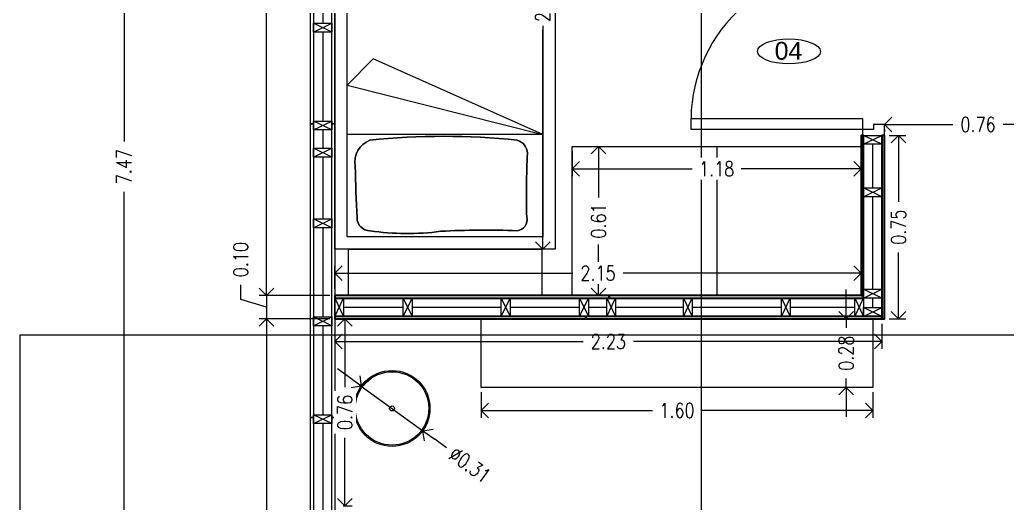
# Model space of a CAD drawing. Header units: inches. Extents: x -102.5 to -49.9, y 36.2 to 69.9.
# Drawn here: x -83.76 to -79.726, y 63.393 to 65.368 of the extents above; entities that cross this region are included whole.
import ezdxf

# ---------------------------------------------------------------- set-up
doc = ezdxf.new("R2010")
doc.units = ezdxf.units.IN
doc.header["$MEASUREMENT"] = 0
doc.linetypes.add('CENTER', pattern=[2, 1.25, -0.25, 0.25, -0.25])
doc.layers.get('DEFPOINTS').update_dxf_attribs({"color": 210})
for name, color, linetype, lineweight in [('A-ANNO-DIMS', 3, 'Continuous', 18), ('A-DETL-MCUT', 4, 'Continuous', 25), ('A-DOOR-FULL', 4, 'Continuous', 25), ('A-ELEV-MBE1', 7, 'Continuous', 35), ('A-FURN', 8, 'Continuous', 18), ('A-SECT-MCUT', 7, 'Continuous', 35), ('A-WALL-PATT', 8, 'Continuous', 18), ('A-WALL-STUD', 3, 'Continuous', 18), ('arredi', 7, 'Continuous', 20)]:
    doc.layers.add(name, color=color, linetype=linetype, lineweight=lineweight)
doc.styles.add('ARIAL', font='Arial.ttf')
doc.styles.add('E-ROMANS', font='romans.shx', dxfattribs={"width": 0.8})
doc.dimstyles.new('Fabio1', dxfattribs={"dimscale": 0.001, "dimtxt": 60, "dimasz": 60, "dimexe": 30, "dimexo": 20, "dimgap": 30, "dimtad": 0, "dimzin": 0, "dimdsep": 46, "dimtxsty": 'E-ROMANS', "dimblk": 'OPEN90', "dimcen": 90, "dimclrd": 3, "dimclre": 3, "dimclrt": 3, "dimadec": 0, "dimazin": 0, "dimtfac": 1, "dimtmove": 1, "dimatfit": 3, "dimldrblk": 'OPEN90', "dimfxl": 1, "dimtfill": 1, "dimtolj": 1, "dimtzin": 0, "dimlwd": -1, "dimarcsym": 0})

# ---------------------------------------------------------------- blocks, each defined once
blk = doc.blocks.new('_Open90')
at = {"color": 0, "linetype": 'ByBlock', "lineweight": -2}
for p, q in [((0, 0), (-1, 0)), ((-0.5, 0.5), (0, 0)), ((0, 0), (-0.5, -0.5))]:
    blk.add_line(p, q, dxfattribs=at)
blk = doc.blocks.new('*D1545')
at = {"layer": 'A-ANNO-DIMS', "color": 3, "lineweight": -2, "transparency": 16777216}
for p, q in [((-81.8749, 63.846), (-81.8749, 63.7422)), ((-80.2749, 63.846), (-80.2749, 63.7422))]:
    blk.add_line(p, q, dxfattribs=at)
at = {"layer": 'A-ANNO-DIMS', "color": 3, "transparency": 16777216}
for p, q in [((-81.8149, 63.7722), (-81.1746, 63.7722)), ((-80.3349, 63.7722), (-80.9752, 63.7722))]:
    blk.add_line(p, q, dxfattribs=at)
at = {"layer": 'DEFPOINTS', "color": 0, "transparency": 16777216}
for p in [(-81.8749, 63.866), (-80.2749, 63.866), (-80.2749, 63.7722)]:
    blk.add_point(p, dxfattribs=at)
at = {"layer": 'A-ANNO-DIMS', "color": 3, "transparency": 16777216, "xscale": 0.06, "yscale": 0.06, "zscale": 0.06, "rotation": 180}
blk.add_blockref('_Open90', (-81.8749, 63.7722), dxfattribs=at)
at = {"layer": 'A-ANNO-DIMS', "color": 3, "transparency": 16777216, "xscale": 0.06, "yscale": 0.06, "zscale": 0.06}
blk.add_blockref('_Open90', (-80.2749, 63.7722), dxfattribs=at)
at = {"layer": 'A-ANNO-DIMS', "color": 3, "transparency": 16777216, "insert": (-81.0749, 63.7722), "char_height": 0.06, "attachment_point": 5, "style": 'E-ROMANS', "bg_fill": 3, "box_fill_scale": 1.25, "bg_fill_color": 256, "bg_fill_true_color": 13158600, "bg_fill_transparency": 0}
blk.add_mtext('\\A1;1.60', dxfattribs=at)
blk = doc.blocks.new('*D1546')
at = {"layer": 'A-ANNO-DIMS', "color": 3, "transparency": 16777216}
for p, q in [((-80.384, 64.206), (-80.384, 64.266)), ((-80.384, 64.146), (-80.384, 64.1092)), ((-80.384, 63.866), (-80.384, 63.9029)), ((-80.384, 63.806), (-80.384, 63.746))]:
    blk.add_line(p, q, dxfattribs=at)
at = {"layer": 'A-ANNO-DIMS', "color": 3, "lineweight": -2, "transparency": 16777216}
for p, q in [((-80.2949, 64.146), (-80.414, 64.146)), ((-80.2949, 63.866), (-80.414, 63.866))]:
    blk.add_line(p, q, dxfattribs=at)
at = {"layer": 'DEFPOINTS', "color": 0, "transparency": 16777216}
for p in [(-80.2749, 64.146), (-80.384, 63.866), (-80.2749, 63.866)]:
    blk.add_point(p, dxfattribs=at)
at = {"layer": 'A-ANNO-DIMS', "color": 3, "transparency": 16777216, "xscale": 0.06, "yscale": 0.06, "zscale": 0.06}
for p, rotation in [((-80.384, 64.146), 270), ((-80.384, 63.866), 90)]:
    blk.add_blockref('_Open90', p, dxfattribs=dict(at, rotation=rotation))
at = {"layer": 'A-ANNO-DIMS', "color": 3, "transparency": 16777216, "insert": (-80.384, 64.006), "char_height": 0.06, "attachment_point": 5, "rotation": 90, "style": 'E-ROMANS', "bg_fill": 3, "box_fill_scale": 1.25, "bg_fill_color": 256, "bg_fill_true_color": 13158600, "bg_fill_transparency": 0}
blk.add_mtext('\\A1;0.28', dxfattribs=at)
blk = doc.blocks.new('*D1547')
at = {"layer": 'A-ANNO-DIMS', "color": 3, "lineweight": -2, "transparency": 16777216}
for p, q in [((-82.4728, 64.126), (-82.4728, 64.0231)), ((-80.2378, 64.126), (-80.2378, 64.0231))]:
    blk.add_line(p, q, dxfattribs=at)
at = {"layer": 'A-ANNO-DIMS', "color": 3, "transparency": 16777216}
for p, q in [((-82.4128, 64.0531), (-81.4584, 64.0531)), ((-80.2978, 64.0531), (-81.2521, 64.0531))]:
    blk.add_line(p, q, dxfattribs=at)
at = {"layer": 'DEFPOINTS', "color": 0, "transparency": 16777216}
for p in [(-82.4728, 64.146), (-80.2378, 64.146), (-80.2378, 64.0531)]:
    blk.add_point(p, dxfattribs=at)
at = {"layer": 'A-ANNO-DIMS', "color": 3, "transparency": 16777216, "xscale": 0.06, "yscale": 0.06, "zscale": 0.06, "rotation": 180}
blk.add_blockref('_Open90', (-82.4728, 64.0531), dxfattribs=at)
at = {"layer": 'A-ANNO-DIMS', "color": 3, "transparency": 16777216, "xscale": 0.06, "yscale": 0.06, "zscale": 0.06}
blk.add_blockref('_Open90', (-80.2378, 64.0531), dxfattribs=at)
at = {"layer": 'A-ANNO-DIMS', "color": 3, "transparency": 16777216, "insert": (-81.3553, 64.0531), "char_height": 0.06, "attachment_point": 5, "style": 'E-ROMANS', "bg_fill": 3, "box_fill_scale": 1.25, "bg_fill_color": 256, "bg_fill_true_color": 13158600, "bg_fill_transparency": 0}
blk.add_mtext('\\A1;2.23', dxfattribs=at)
blk = doc.blocks.new('*D1548')
at = {"layer": 'A-ANNO-DIMS', "color": 3, "lineweight": -2, "transparency": 16777216}
for p, q in [((-80.2078, 64.8952), (-80.1403, 64.8952)), ((-80.2078, 64.146), (-80.1403, 64.146))]:
    blk.add_line(p, q, dxfattribs=at)
at = {"layer": 'A-ANNO-DIMS', "color": 3, "transparency": 16777216}
for p, q in [((-80.1703, 64.8352), (-80.1703, 64.6238)), ((-80.1703, 64.206), (-80.1703, 64.4175))]:
    blk.add_line(p, q, dxfattribs=at)
at = {"layer": 'DEFPOINTS', "color": 0, "transparency": 16777216}
for p in [(-80.2278, 64.8952), (-80.2278, 64.146), (-80.1703, 64.146)]:
    blk.add_point(p, dxfattribs=at)
at = {"layer": 'A-ANNO-DIMS', "color": 3, "transparency": 16777216, "xscale": 0.06, "yscale": 0.06, "zscale": 0.06}
for p, rotation in [((-80.1703, 64.8952), 90), ((-80.1703, 64.146), 270)]:
    blk.add_blockref('_Open90', p, dxfattribs=dict(at, rotation=rotation))
at = {"layer": 'A-ANNO-DIMS', "color": 3, "transparency": 16777216, "insert": (-80.1703, 64.5206), "char_height": 0.06, "attachment_point": 5, "rotation": 90, "style": 'E-ROMANS', "bg_fill": 3, "box_fill_scale": 1.25, "bg_fill_color": 256, "bg_fill_true_color": 13158600, "bg_fill_transparency": 0}
blk.add_mtext('\\A1;0.75', dxfattribs=at)
blk = doc.blocks.new('*D1549')
at = {"layer": 'A-ANNO-DIMS', "color": 3, "lineweight": -2, "transparency": 16777216}
for p, q in [((-82.4528, 64.146), (-82.4013, 64.146)), ((-82.439, 63.3815), (-82.4013, 63.3815))]:
    blk.add_line(p, q, dxfattribs=at)
at = {"layer": 'A-ANNO-DIMS', "color": 3, "transparency": 16777216}
for p, q in [((-82.4313, 64.086), (-82.4313, 63.8669)), ((-82.4313, 63.4415), (-82.4313, 63.6606))]:
    blk.add_line(p, q, dxfattribs=at)
at = {"layer": 'DEFPOINTS', "color": 0, "transparency": 16777216}
for p in [(-82.4728, 64.146), (-82.459, 63.3815), (-82.4313, 63.3815)]:
    blk.add_point(p, dxfattribs=at)
at = {"layer": 'A-ANNO-DIMS', "color": 3, "transparency": 16777216, "xscale": 0.06, "yscale": 0.06, "zscale": 0.06}
for p, rotation in [((-82.4313, 64.146), 90), ((-82.4313, 63.3815), 270)]:
    blk.add_blockref('_Open90', p, dxfattribs=dict(at, rotation=rotation))
at = {"layer": 'A-ANNO-DIMS', "color": 3, "transparency": 16777216, "insert": (-82.4313, 63.7638), "char_height": 0.06, "attachment_point": 5, "rotation": 90, "style": 'E-ROMANS', "bg_fill": 3, "box_fill_scale": 1.25, "bg_fill_color": 256, "bg_fill_true_color": 13158600, "bg_fill_transparency": 0}
blk.add_mtext('\\A1;0.76', dxfattribs=at)
blk = doc.blocks.new('*D1550')
at = {"layer": 'A-ANNO-DIMS', "color": 3, "transparency": 16777216}
for p, q in [((-82.4131, 63.9063), (-82.4617, 63.9415)), ((-82.3645, 63.8711), (-82.1135, 63.6892)), ((-82.0163, 63.6188), (-82.0649, 63.654))]:
    blk.add_line(p, q, dxfattribs=at)
at = {"layer": 'DEFPOINTS', "color": 0, "transparency": 16777216}
for p in [(-82.3645, 63.8711), (-82.1135, 63.6892)]:
    blk.add_point(p, dxfattribs=at)
at = {"layer": 'A-ANNO-DIMS', "color": 3, "transparency": 16777216, "xscale": 0.06, "yscale": 0.06, "zscale": 0.06, "rotation": 324.0712126136685}
blk.add_blockref('_Open90', (-82.3645, 63.8711), dxfattribs=at)
at = {"layer": 'A-ANNO-DIMS', "color": 3, "transparency": 16777216, "insert": (-81.9208, 63.5495), "char_height": 0.06, "attachment_point": 5, "rotation": 324.0712, "style": 'E-ROMANS', "bg_fill": 3, "box_fill_scale": 1.25, "bg_fill_color": 256, "bg_fill_true_color": 13158600, "bg_fill_transparency": 0}
blk.add_mtext('\\A1;∅0.31', dxfattribs=at)
at = {"layer": 'A-ANNO-DIMS', "color": 3, "transparency": 16777216, "xscale": 0.06, "yscale": 0.06, "zscale": 0.06, "rotation": 144.0712126136685}
blk.add_blockref('_Open90', (-82.1135, 63.6892), dxfattribs=at)
blk = doc.blocks.new('*D1551')
at = {"layer": 'A-ANNO-DIMS', "color": 3, "lineweight": -2, "transparency": 16777216}
for p, q in [((-79.4628, 64.9602), (-79.4628, 64.9702)), ((-80.2278, 64.9202), (-80.2278, 64.9102))]:
    blk.add_line(p, q, dxfattribs=at)
at = {"layer": 'A-ANNO-DIMS', "color": 3, "transparency": 16777216}
for p, q in [((-80.1678, 64.9402), (-79.9484, 64.9402)), ((-79.5228, 64.9402), (-79.7421, 64.9402))]:
    blk.add_line(p, q, dxfattribs=at)
at = {"layer": 'DEFPOINTS', "color": 0, "transparency": 16777216}
for p in [(-80.2278, 64.9402), (-79.4628, 64.9402), (-79.4628, 64.9402)]:
    blk.add_point(p, dxfattribs=at)
at = {"layer": 'A-ANNO-DIMS', "color": 3, "transparency": 16777216, "xscale": 0.06, "yscale": 0.06, "zscale": 0.06, "rotation": 180}
blk.add_blockref('_Open90', (-80.2278, 64.9402), dxfattribs=at)
at = {"layer": 'A-ANNO-DIMS', "color": 3, "transparency": 16777216, "xscale": 0.06, "yscale": 0.06, "zscale": 0.06}
blk.add_blockref('_Open90', (-79.4628, 64.9402), dxfattribs=at)
at = {"layer": 'A-ANNO-DIMS', "color": 3, "transparency": 16777216, "insert": (-79.8453, 64.9402), "char_height": 0.06, "attachment_point": 5, "style": 'E-ROMANS', "bg_fill": 3, "box_fill_scale": 1.25, "bg_fill_color": 256, "bg_fill_true_color": 13158600, "bg_fill_transparency": 0}
blk.add_mtext('\\A1;0.76', dxfattribs=at)
blk = doc.blocks.new('*D1552')
at = {"layer": 'A-ANNO-DIMS', "color": 3, "lineweight": -2, "transparency": 16777216}
for p, q in [((-81.5029, 64.831), (-81.5029, 64.7295)), ((-80.3228, 64.831), (-80.3228, 64.7295))]:
    blk.add_line(p, q, dxfattribs=at)
at = {"layer": 'A-ANNO-DIMS', "color": 3, "transparency": 16777216}
for p, q in [((-81.4429, 64.7595), (-81.0125, 64.7595)), ((-80.3828, 64.7595), (-80.8131, 64.7595))]:
    blk.add_line(p, q, dxfattribs=at)
at = {"layer": 'DEFPOINTS', "color": 0, "transparency": 16777216}
for p in [(-81.5029, 64.851), (-80.3228, 64.851), (-80.3228, 64.7595)]:
    blk.add_point(p, dxfattribs=at)
at = {"layer": 'A-ANNO-DIMS', "color": 3, "transparency": 16777216, "xscale": 0.06, "yscale": 0.06, "zscale": 0.06, "rotation": 180}
blk.add_blockref('_Open90', (-81.5029, 64.7595), dxfattribs=at)
at = {"layer": 'A-ANNO-DIMS', "color": 3, "transparency": 16777216, "xscale": 0.06, "yscale": 0.06, "zscale": 0.06}
blk.add_blockref('_Open90', (-80.3228, 64.7595), dxfattribs=at)
at = {"layer": 'A-ANNO-DIMS', "color": 3, "transparency": 16777216, "insert": (-80.9128, 64.7595), "char_height": 0.06, "attachment_point": 5, "style": 'E-ROMANS', "bg_fill": 3, "box_fill_scale": 1.25, "bg_fill_color": 256, "bg_fill_true_color": 13158600, "bg_fill_transparency": 0}
blk.add_mtext('\\A1;1.18', dxfattribs=at)
blk = doc.blocks.new('*D1553')
at = {"layer": 'A-ANNO-DIMS', "color": 3, "lineweight": -2, "transparency": 16777216}
for p, q in [((-81.4829, 64.851), (-81.3652, 64.851)), ((-81.4829, 64.241), (-81.3652, 64.241))]:
    blk.add_line(p, q, dxfattribs=at)
at = {"layer": 'A-ANNO-DIMS', "color": 3, "transparency": 16777216}
for p, q in [((-81.3952, 64.791), (-81.3952, 64.6423)), ((-81.3952, 64.301), (-81.3952, 64.4497))]:
    blk.add_line(p, q, dxfattribs=at)
at = {"layer": 'DEFPOINTS', "color": 0, "transparency": 16777216}
for p in [(-81.5029, 64.851), (-81.5029, 64.241), (-81.3952, 64.241)]:
    blk.add_point(p, dxfattribs=at)
at = {"layer": 'A-ANNO-DIMS', "color": 3, "transparency": 16777216, "xscale": 0.06, "yscale": 0.06, "zscale": 0.06}
for p, rotation in [((-81.3952, 64.851), 90), ((-81.3952, 64.241), 270)]:
    blk.add_blockref('_Open90', p, dxfattribs=dict(at, rotation=rotation))
at = {"layer": 'A-ANNO-DIMS', "color": 3, "transparency": 16777216, "insert": (-81.3952, 64.546), "char_height": 0.06, "attachment_point": 5, "rotation": 90, "style": 'E-ROMANS', "bg_fill": 3, "box_fill_scale": 1.25, "bg_fill_color": 256, "bg_fill_true_color": 13158600, "bg_fill_transparency": 0}
blk.add_mtext('\\A1;0.61', dxfattribs=at)
blk = doc.blocks.new('*D1554')
at = {"layer": 'A-ANNO-DIMS', "color": 3, "lineweight": -2, "transparency": 16777216}
for p, q in [((-82.4728, 64.2687), (-82.4728, 64.3631)), ((-80.3228, 64.261), (-80.3228, 64.3631))]:
    blk.add_line(p, q, dxfattribs=at)
at = {"layer": 'A-ANNO-DIMS', "color": 3, "transparency": 16777216}
for p, q in [((-82.4128, 64.3331), (-81.5009, 64.3331)), ((-80.3828, 64.3331), (-81.2946, 64.3331))]:
    blk.add_line(p, q, dxfattribs=at)
at = {"layer": 'DEFPOINTS', "color": 0, "transparency": 16777216}
for p in [(-80.3228, 64.3331), (-82.4728, 64.2487), (-80.3228, 64.241)]:
    blk.add_point(p, dxfattribs=at)
at = {"layer": 'A-ANNO-DIMS', "color": 3, "transparency": 16777216, "xscale": 0.06, "yscale": 0.06, "zscale": 0.06, "rotation": 180}
blk.add_blockref('_Open90', (-82.4728, 64.3331), dxfattribs=at)
at = {"layer": 'A-ANNO-DIMS', "color": 3, "transparency": 16777216, "xscale": 0.06, "yscale": 0.06, "zscale": 0.06}
blk.add_blockref('_Open90', (-80.3228, 64.3331), dxfattribs=at)
at = {"layer": 'A-ANNO-DIMS', "color": 3, "transparency": 16777216, "insert": (-81.3978, 64.3331), "char_height": 0.06, "attachment_point": 5, "style": 'E-ROMANS', "bg_fill": 3, "box_fill_scale": 1.25, "bg_fill_color": 256, "bg_fill_true_color": 13158600, "bg_fill_transparency": 0}
blk.add_mtext('\\A1;2.15', dxfattribs=at)
blk = doc.blocks.new('*D1555')
at = {"layer": 'A-ANNO-DIMS', "color": 3, "lineweight": -2, "transparency": 16777216}
for p, q in [((-81.5927, 66.4303), (-81.6527, 66.4303)), ((-81.5927, 64.4306), (-81.6527, 64.4306))]:
    blk.add_line(p, q, dxfattribs=at)
at = {"layer": 'A-ANNO-DIMS', "color": 3, "transparency": 16777216}
for p, q in [((-81.6227, 66.3703), (-81.6227, 65.5336)), ((-81.6227, 64.4906), (-81.6227, 65.3273))]:
    blk.add_line(p, q, dxfattribs=at)
at = {"layer": 'DEFPOINTS', "color": 0, "transparency": 16777216}
for p in [(-81.5727, 66.4303), (-81.6227, 64.4306), (-81.5727, 64.4306)]:
    blk.add_point(p, dxfattribs=at)
at = {"layer": 'A-ANNO-DIMS', "color": 3, "transparency": 16777216, "xscale": 0.06, "yscale": 0.06, "zscale": 0.06}
for p, rotation in [((-81.6227, 66.4303), 90), ((-81.6227, 64.4306), 270)]:
    blk.add_blockref('_Open90', p, dxfattribs=dict(at, rotation=rotation))
at = {"layer": 'A-ANNO-DIMS', "color": 3, "transparency": 16777216, "insert": (-81.6227, 65.4304), "char_height": 0.06, "attachment_point": 5, "rotation": 90, "style": 'E-ROMANS', "bg_fill": 3, "box_fill_scale": 1.25, "bg_fill_color": 256, "bg_fill_true_color": 13158600, "bg_fill_transparency": 0}
blk.add_mtext('\\A1;2.00', dxfattribs=at)
blk = doc.blocks.new('*D1161')
at = {"layer": 'A-ANNO-DIMS', "color": 3, "lineweight": -2, "transparency": 16777216}
for p, q in [((-82.4928, 68.1952), (-82.7823, 68.1952)), ((-82.4928, 64.241), (-82.7823, 64.241))]:
    blk.add_line(p, q, dxfattribs=at)
at = {"layer": 'A-ANNO-DIMS', "color": 3, "transparency": 16777216}
for p, q in [((-82.7523, 68.1352), (-82.7523, 66.3213)), ((-82.7523, 64.301), (-82.7523, 66.115))]:
    blk.add_line(p, q, dxfattribs=at)
at = {"layer": 'DEFPOINTS', "color": 0, "transparency": 16777216}
for p in [(-82.4728, 68.1952), (-82.7523, 64.241), (-82.4728, 64.241)]:
    blk.add_point(p, dxfattribs=at)
at = {"layer": 'A-ANNO-DIMS', "color": 3, "transparency": 16777216, "xscale": 0.06, "yscale": 0.06, "zscale": 0.06}
for p, rotation in [((-82.7523, 68.1952), 90), ((-82.7523, 64.241), 270)]:
    blk.add_blockref('_Open90', p, dxfattribs=dict(at, rotation=rotation))
at = {"layer": 'A-ANNO-DIMS', "color": 3, "transparency": 16777216, "insert": (-82.7523, 66.2181), "char_height": 0.06, "attachment_point": 5, "rotation": 90, "style": 'E-ROMANS', "bg_fill": 3, "box_fill_scale": 1.25, "bg_fill_color": 256, "bg_fill_true_color": 13158600, "bg_fill_transparency": 0}
blk.add_mtext('\\A1;3.95', dxfattribs=at)
blk = doc.blocks.new('*D1162')
at = {"layer": 'A-ANNO-DIMS', "color": 3, "transparency": 16777216}
for p, q in [((-82.7523, 64.301), (-82.7523, 64.361)), ((-82.8573, 64.225), (-82.8573, 64.285)), ((-82.7523, 64.1935), (-82.8573, 64.225)), ((-82.7523, 64.241), (-82.7523, 64.146)), ((-82.7523, 64.241), (-82.7523, 64.146)), ((-82.7523, 64.086), (-82.7523, 64.026))]:
    blk.add_line(p, q, dxfattribs=at)
at = {"layer": 'A-ANNO-DIMS', "color": 3, "lineweight": -2, "transparency": 16777216}
for p, q in [((-82.5048, 64.241), (-82.7823, 64.241)), ((-82.4928, 64.146), (-82.7823, 64.146))]:
    blk.add_line(p, q, dxfattribs=at)
at = {"layer": 'DEFPOINTS', "color": 0, "transparency": 16777216}
for p in [(-82.4848, 64.241), (-82.7523, 64.146), (-82.4728, 64.146)]:
    blk.add_point(p, dxfattribs=at)
at = {"layer": 'A-ANNO-DIMS', "color": 3, "transparency": 16777216, "xscale": 0.06, "yscale": 0.06, "zscale": 0.06}
for p, rotation in [((-82.7523, 64.241), 270), ((-82.7523, 64.146), 90)]:
    blk.add_blockref('_Open90', p, dxfattribs=dict(at, rotation=rotation))
at = {"layer": 'A-ANNO-DIMS', "color": 3, "transparency": 16777216, "insert": (-82.8573, 64.3882), "char_height": 0.06, "attachment_point": 5, "rotation": 90, "style": 'E-ROMANS', "bg_fill": 3, "box_fill_scale": 1.25, "bg_fill_color": 256, "bg_fill_true_color": 13158600, "bg_fill_transparency": 0}
blk.add_mtext('\\A1;0.10', dxfattribs=at)
blk = doc.blocks.new('*D1163')
at = {"layer": 'A-ANNO-DIMS', "color": 3, "lineweight": -2, "transparency": 16777216}
for p, q in [((-82.4928, 64.146), (-82.7823, 64.146)), ((-82.4928, 61.4182), (-82.7823, 61.4182))]:
    blk.add_line(p, q, dxfattribs=at)
at = {"layer": 'A-ANNO-DIMS', "color": 3, "transparency": 16777216}
for p, q in [((-82.7523, 64.086), (-82.7523, 62.8853)), ((-82.7523, 61.4782), (-82.7523, 62.679))]:
    blk.add_line(p, q, dxfattribs=at)
at = {"layer": 'DEFPOINTS', "color": 0, "transparency": 16777216}
for p in [(-82.4728, 64.146), (-82.7523, 61.4182), (-82.4728, 61.4182)]:
    blk.add_point(p, dxfattribs=at)
at = {"layer": 'A-ANNO-DIMS', "color": 3, "transparency": 16777216, "xscale": 0.06, "yscale": 0.06, "zscale": 0.06}
for p, rotation in [((-82.7523, 64.146), 90), ((-82.7523, 61.4182), 270)]:
    blk.add_blockref('_Open90', p, dxfattribs=dict(at, rotation=rotation))
at = {"layer": 'A-ANNO-DIMS', "color": 3, "transparency": 16777216, "insert": (-82.7523, 62.7821), "char_height": 0.06, "attachment_point": 5, "rotation": 90, "style": 'E-ROMANS', "bg_fill": 3, "box_fill_scale": 1.25, "bg_fill_color": 256, "bg_fill_true_color": 13158600, "bg_fill_transparency": 0}
blk.add_mtext('\\A1;2.73', dxfattribs=at)
blk = doc.blocks.new('*D1166')
at = {"layer": 'A-ANNO-DIMS', "color": 3, "lineweight": -2, "transparency": 16777216}
for p, q in [((-82.5918, 68.5042), (-83.3639, 68.5042)), ((-82.5918, 61.0322), (-83.3639, 61.0322))]:
    blk.add_line(p, q, dxfattribs=at)
at = {"layer": 'A-ANNO-DIMS', "color": 3, "transparency": 16777216}
for p, q in [((-83.3339, 68.4442), (-83.3339, 64.8714)), ((-83.3339, 61.0922), (-83.3339, 64.6651))]:
    blk.add_line(p, q, dxfattribs=at)
at = {"layer": 'DEFPOINTS', "color": 0, "transparency": 16777216}
for p in [(-82.5718, 68.5042), (-83.3339, 61.0322), (-82.5718, 61.0322)]:
    blk.add_point(p, dxfattribs=at)
at = {"layer": 'A-ANNO-DIMS', "color": 3, "transparency": 16777216, "xscale": 0.06, "yscale": 0.06, "zscale": 0.06}
for p, rotation in [((-83.3339, 68.5042), 90), ((-83.3339, 61.0322), 270)]:
    blk.add_blockref('_Open90', p, dxfattribs=dict(at, rotation=rotation))
at = {"layer": 'A-ANNO-DIMS', "color": 3, "transparency": 16777216, "insert": (-83.3339, 64.7682), "char_height": 0.06, "attachment_point": 5, "rotation": 90, "style": 'E-ROMANS', "bg_fill": 3, "box_fill_scale": 1.25, "bg_fill_color": 256, "bg_fill_true_color": 13158600, "bg_fill_transparency": 0}
blk.add_mtext('\\A1;7.47', dxfattribs=at)

msp = doc.modelspace()

# ---------------------------------------------------------------- linework, layer by layer
msp.add_lwpolyline([(-81.6227, 64.899), (-82.3163, 65.2087), (-82.4227, 65.1006), (-81.6227, 64.899), (-82.4227, 64.899)])
at = {"elevation": 1}
for points in [[(-82.3293, 64.8759, -0.053293), (-81.7273, 64.8759, 0.053293), (-82.3293, 64.8759, 0.370602), (-82.389, 64.7695, 0.008384), (-82.3821, 64.5588, -0.008384), (-82.389, 64.7695, -0.370602)], [(-81.7273, 64.8759, -0.330524), (-81.6863, 64.8231, 0.017326), (-81.6889, 64.5612, -0.017326), (-81.6863, 64.8231, 0.330524)], [(-82.3821, 64.5588, 0.414214), (-82.3293, 64.506, 0.070584), (-82.0401, 64.5038, -0.070584), (-82.3293, 64.506, -0.414214)], [(-81.7273, 64.506, 0.024369), (-82.0401, 64.5038, -0.024369), (-81.7273, 64.506, 0.452543), (-81.6889, 64.5612, -0.452543)]]:
    msp.add_lwpolyline(points, format="xyb", close=True, dxfattribs=at)
msp.add_lwpolyline([(-81.8749, 64.146), (-80.2749, 64.146), (-80.2749, 63.866), (-81.8749, 63.866)], close=True)
for radius in [0.155, 0.15, 0.01]:
    msp.add_circle((-82.239, 63.7802), radius)
at = {"color": 7}
msp.add_ellipse((-80.6179, 65.2388), major_axis=(-0.1287, 0.0003), ratio=0.395468, dxfattribs=at)
at = {"layer": 'A-DETL-MCUT'}
for points in [[(-82.5718, 64.9432), (-82.5718, 66.0932), (-82.5598, 66.0932), (-82.5598, 64.9432)], [(-82.4848, 64.9432), (-82.4848, 66.0932), (-82.4728, 66.0932), (-82.4728, 64.9432)], [(-82.5718, 63.7432), (-82.5718, 64.9432), (-82.5598, 64.9432), (-82.5598, 63.7432)], [(-82.4848, 63.7432), (-82.4848, 64.9432), (-82.4728, 64.9432), (-82.4728, 63.7432)], [(-82.5718, 62.5432), (-82.5718, 63.7432), (-82.5598, 63.7432), (-82.5598, 62.5432)], [(-82.4848, 62.5432), (-82.4848, 63.7432), (-82.4728, 63.7432), (-82.4728, 62.5432)]]:
    msp.add_lwpolyline(points, close=True, dxfattribs=at)
at = {"layer": 'A-DOOR-FULL', "linetype": 'CENTER'}
for points in [[(-81.0178, 64.9652), (-80.3178, 64.9652), (-80.3178, 64.9202), (-81.0178, 64.9202), (-81.0178, 64.9652)], [(-80.3178, 64.9202), (-80.3178, 64.8952), (-80.2278, 64.8952), (-80.2278, 64.9402), (-80.2728, 64.9402), (-80.2728, 64.9202), (-80.3178, 64.9202)]]:
    msp.add_lwpolyline(points, dxfattribs=at)
msp.add_arc((-80.3987, 64.9564), 0.6192, 82.4918, 179.1888, dxfattribs=at)
at = {"layer": 'A-ELEV-MBE1', "lineweight": 20}
msp.add_line((-80.9128, 64.851), (-80.9128, 64.241), dxfattribs=at)
for points in [[(-82.4728, 64.4306), (-82.4728, 66.4303), (-81.5727, 66.4303), (-81.5727, 64.4306), (-82.4728, 64.4306)], [(-80.3228, 64.241), (-81.5029, 64.241), (-81.5029, 64.851), (-80.3228, 64.851), (-80.3228, 64.241)], [(-82.4178, 64.4306), (-81.6277, 64.4306), (-81.6277, 64.241), (-82.4174, 64.241), (-82.4174, 64.4306)]]:
    msp.add_lwpolyline(points, dxfattribs=at)
msp.add_lwpolyline([(-82.4228, 64.4806), (-82.4228, 66.3803), (-81.6227, 66.3803), (-81.6227, 64.4806)], close=True, dxfattribs=at)
at = {"layer": 'A-FURN'}
for p, q in [((-82.4728, 66.2487), (-82.4728, 64.2487)), ((-81.3621, 64.156), (-81.3621, 64.156))]:
    msp.add_line(p, q, dxfattribs=at)
at = {"layer": 'A-SECT-MCUT'}
for points in [[(-80.3228, 64.241), (-80.3128, 64.241), (-80.3128, 64.8952), (-80.3228, 64.8952)], [(-80.2378, 64.146), (-80.2278, 64.146), (-80.2278, 64.8952), (-80.2378, 64.8952)], [(-82.4728, 64.241), (-82.4728, 64.231), (-81.3521, 64.231), (-81.3521, 64.241)], [(-81.3521, 64.241), (-81.3521, 64.231), (-80.3128, 64.231), (-80.3128, 64.241)], [(-82.4728, 64.156), (-82.4728, 64.146), (-81.4471, 64.146), (-81.4471, 64.156)], [(-81.4471, 64.156), (-81.4471, 64.146), (-80.2378, 64.146), (-80.2378, 64.156)]]:
    msp.add_lwpolyline(points, close=True, dxfattribs=at)
at = {"layer": 'A-WALL-PATT', "ltscale": 0.1}
for p, q in [((-82.5223, 65.7182), (-82.5223, 65.3541)), ((-82.5223, 65.3181), (-82.5223, 64.9542)), ((-82.5223, 64.9182), (-82.5223, 64.843)), ((-80.2753, 64.6812), (-80.2753, 64.8592)), ((-82.5223, 64.8071), (-82.5223, 64.5542)), ((-80.2753, 64.267), (-80.2753, 64.6452)), ((-82.5223, 64.5182), (-82.5223, 64.1542)), ((-80.2753, 64.192), (-80.2753, 64.231)), ((-81.4371, 64.1935), (-81.3621, 64.1935)), ((-81.3261, 64.1935), (-81.0488, 64.1935)), ((-81.0128, 64.1935), (-80.6488, 64.1935)), ((-80.6128, 64.1935), (-80.3488, 64.1935)), ((-82.5223, 64.1182), (-82.5223, 63.7542)), ((-82.5223, 63.7182), (-82.5223, 63.3542))]:
    msp.add_line(p, q, dxfattribs=at)
for points in [[(-82.4368, 64.1935), (-82.1931, 64.1935)], [(-82.1571, 64.1935), (-81.7931, 64.1935)], [(-81.7571, 64.1935), (-81.4731, 64.1935)]]:
    msp.add_lwpolyline(points, dxfattribs=at)
at = {"layer": 'arredi'}
msp.add_line((-80.9748, 60.3233), (-80.9748, 69.4912), dxfattribs=at)

# ---------------------------------------------------------------- texts
at = {"color": 7, "style": 'ARIAL'}
msp.add_text('04', height=0.0729, dxfattribs=at).set_placement((-80.6762, 65.205))

# ---------------------------------------------------------------- next in the draw order: dimensions: what is measured, and where the dimension line sits
at = {"layer": 'A-ANNO-DIMS'}
dim = msp.add_linear_dim(base=(-81.6227, 64.4306), p1=(-81.5727, 66.4303), p2=(-81.5727, 64.4306), angle=90, dimstyle='Fabio1', dxfattribs=at)
dim.commit()
dim.dimension.update_dxf_attribs({"geometry": '*D1555', "text_midpoint": (-81.6227, 65.4304)})
for base, p1, p2, picture, middle in [((-80.3228, 64.7595), (-81.5029, 64.851), (-80.3228, 64.851), '*D1552', (-80.9128, 64.7595)), ((-80.2749, 63.7722), (-81.8749, 63.866), (-80.2749, 63.866), '*D1545', (-81.0749, 63.7722))]:
    dim = msp.add_linear_dim(base=base, p1=p1, p2=p2, dimstyle='Fabio1', dxfattribs=at)
    dim.commit()
    dim.dimension.update_dxf_attribs({"geometry": picture, "text_midpoint": middle})

# ---------------------------------------------------------------- next in the draw order: dimensions: what is measured, and where the dimension line sits
for base, p1, p2, picture, middle in [((-81.3952, 64.241), (-81.5029, 64.851), (-81.5029, 64.241), '*D1553', (-81.3952, 64.546)), ((-80.384, 63.866), (-80.2749, 64.146), (-80.2749, 63.866), '*D1546', (-80.384, 64.006))]:
    dim = msp.add_linear_dim(base=base, p1=p1, p2=p2, angle=90, dimstyle='Fabio1', dxfattribs=at)
    dim.commit()
    dim.dimension.update_dxf_attribs({"geometry": picture, "text_midpoint": middle})

# ---------------------------------------------------------------- next in the draw order: dimensions: what is measured, and where the dimension line sits
for base, p1, p2, picture, middle in [((-80.3228, 64.3331), (-82.4728, 64.2487), (-80.3228, 64.241), '*D1554', (-81.3978, 64.3331)), ((-80.2377775, 64.0531475), (-82.4727769, 64.1460132), (-80.2377775, 64.1460132), '*D1547', (-81.3552772, 64.0531475))]:
    dim = msp.add_linear_dim(base=base, p1=p1, p2=p2, dimstyle='Fabio1', dxfattribs=at)
    dim.commit()
    dim.dimension.update_dxf_attribs({"geometry": picture, "text_midpoint": middle})

# ---------------------------------------------------------------- next in the draw order: linework, layer by layer
at = {"layer": 'A-WALL-STUD'}
for p, q in [((-82.1931, 64.156), (-82.1571, 64.231)), ((-82.1931, 64.231), (-82.1571, 64.156)), ((-81.7931, 64.156), (-81.7571, 64.231)), ((-81.7931, 64.231), (-81.7571, 64.156)), ((-81.4731, 64.156), (-81.4371, 64.231)), ((-81.4731, 64.231), (-81.4371, 64.156)), ((-81.3621, 64.156), (-81.3261, 64.231)), ((-81.3621, 64.231), (-81.3261, 64.156)), ((-81.0488, 64.156), (-81.0128, 64.231)), ((-81.0488, 64.231), (-81.0128, 64.156)), ((-80.6488, 64.156), (-80.6128, 64.231)), ((-80.6488, 64.231), (-80.6128, 64.156)), ((-80.3488, 64.156), (-80.3128, 64.231)), ((-80.3488, 64.231), (-80.3128, 64.156))]:
    msp.add_line(p, q, dxfattribs=at)
for points in [[(-82.1931, 64.156), (-82.1931, 64.231), (-82.1571, 64.231), (-82.1571, 64.156)], [(-81.7931, 64.156), (-81.7931, 64.231), (-81.7571, 64.231), (-81.7571, 64.156)], [(-81.4731, 64.156), (-81.4731, 64.231), (-81.4371, 64.231), (-81.4371, 64.156)], [(-81.3621, 64.156), (-81.3621, 64.231), (-81.3261, 64.231), (-81.3261, 64.156)], [(-81.0488, 64.156), (-81.0488, 64.231), (-81.0128, 64.231), (-81.0128, 64.156)], [(-80.6488, 64.156), (-80.6488, 64.231), (-80.6128, 64.231), (-80.6128, 64.156)], [(-80.3488, 64.156), (-80.3488, 64.231), (-80.3128, 64.231), (-80.3128, 64.156)]]:
    msp.add_lwpolyline(points, close=True, dxfattribs=at)

# ---------------------------------------------------------------- next in the draw order: dimensions: what is measured, and where the dimension line sits
at = {"layer": 'A-ANNO-DIMS'}
for base, p1, p2, picture, middle in [((-82.7523, 64.241), (-82.4728, 68.1952), (-82.4728, 64.241), '*D1161', (-82.7523, 66.2181)), ((-80.1703, 64.146), (-80.2278, 64.8952), (-80.2278, 64.146), '*D1548', (-80.1703, 64.5206)), ((-82.4313, 63.3815), (-82.4728, 64.146), (-82.459, 63.3815), '*D1549', (-82.4313, 63.7638))]:
    dim = msp.add_linear_dim(base=base, p1=p1, p2=p2, angle=90, dimstyle='Fabio1', dxfattribs=at)
    dim.commit()
    dim.dimension.update_dxf_attribs({"geometry": picture, "text_midpoint": middle})

# ---------------------------------------------------------------- next in the draw order: linework, layer by layer
at = {"layer": 'A-WALL-STUD'}
for p, q in [((-80.2378, 64.6452), (-80.3128, 64.6812)), ((-80.3128, 64.6452), (-80.2378, 64.6812)), ((-80.2378, 64.231), (-80.3128, 64.267)), ((-80.3128, 64.231), (-80.2378, 64.267)), ((-80.2378, 64.156), (-80.3128, 64.192)), ((-80.3128, 64.156), (-80.2378, 64.192))]:
    msp.add_line(p, q, dxfattribs=at)
for points in [[(-80.2378, 64.6452), (-80.3128, 64.6452), (-80.3128, 64.6812), (-80.2378, 64.6812)], [(-80.2378, 64.231), (-80.3128, 64.231), (-80.3128, 64.267), (-80.2378, 64.267)], [(-80.2378, 64.156), (-80.3128, 64.156), (-80.3128, 64.192), (-80.2378, 64.192)]]:
    msp.add_lwpolyline(points, close=True, dxfattribs=at)

# ---------------------------------------------------------------- next in the draw order: dimensions: what is measured, and where the dimension line sits
at = {"layer": 'A-ANNO-DIMS'}
dim = msp.add_linear_dim(base=(-79.46279, 64.94016), p1=(-80.22778, 64.94024), p2=(-79.46279, 64.94016), dimstyle='Fabio1', dxfattribs=at)
dim.commit()
dim.dimension.update_dxf_attribs({"geometry": '*D1551', "text_midpoint": (-79.84528, 64.94016)})
dim = msp.add_linear_dim(base=(-82.752291288, 64.146013217), p1=(-82.484776843, 64.241013222), p2=(-82.472776891, 64.146013217), angle=90, dimstyle='Fabio1', dxfattribs=at)
dim.commit()
dim.dimension.update_dxf_attribs({"geometry": '*D1162', "text_midpoint": (-82.857291288, 64.31501322)})
dim = msp.add_diameter_dim_2p(p1=(-82.3645, 63.8711), p2=(-82.1135, 63.6892), dimstyle='Fabio1', dxfattribs=at)
dim.commit()
dim.dimension.update_dxf_attribs({"geometry": '*D1550', "text_midpoint": (-81.9208, 63.5495), "dimtype": 163})

# ---------------------------------------------------------------- next in the draw order: linework, layer by layer
at = {"layer": 'A-WALL-STUD'}
for p, q in [((-80.2378, 64.8592), (-80.3128, 64.8952)), ((-80.3128, 64.8592), (-80.2378, 64.8952))]:
    msp.add_line(p, q, dxfattribs=at)
msp.add_lwpolyline([(-80.2378, 64.8592), (-80.3128, 64.8592), (-80.3128, 64.8952), (-80.2378, 64.8952)], close=True, dxfattribs=at)

# ---------------------------------------------------------------- next in the draw order: dimensions: what is measured, and where the dimension line sits
at = {"layer": 'A-ANNO-DIMS'}
dim = msp.add_linear_dim(base=(-82.7523, 61.4182), p1=(-82.4728, 64.146), p2=(-82.4728, 61.4182), angle=90, dimstyle='Fabio1', dxfattribs=at)
dim.commit()
dim.dimension.update_dxf_attribs({"geometry": '*D1163', "text_midpoint": (-82.7523, 62.7821)})

# ---------------------------------------------------------------- next in the draw order: linework, layer by layer
at = {"layer": 'A-WALL-STUD'}
for p, q in [((-82.4728, 64.156), (-82.4368, 64.231)), ((-82.4728, 64.231), (-82.4368, 64.156))]:
    msp.add_line(p, q, dxfattribs=at)
msp.add_lwpolyline([(-82.4728, 64.156), (-82.4728, 64.231), (-82.4368, 64.231), (-82.4368, 64.156)], close=True, dxfattribs=at)

# ---------------------------------------------------------------- next in the draw order: dimensions: what is measured, and where the dimension line sits
at = {"layer": 'A-ANNO-DIMS'}
dim = msp.add_linear_dim(base=(-83.3339, 61.0322), p1=(-82.5718, 68.5042), p2=(-82.5718, 61.0322), angle=90, dimstyle='Fabio1', dxfattribs=at)
dim.commit()
dim.dimension.update_dxf_attribs({"geometry": '*D1166', "text_midpoint": (-83.3339, 64.7682)})

# ---------------------------------------------------------------- next in the draw order: linework, layer by layer
at = {"layer": 'A-WALL-STUD'}
for p, q in [((-82.4848, 65.3181), (-82.5598, 65.3541)), ((-82.5598, 65.3181), (-82.4848, 65.3541)), ((-82.4848, 64.9182), (-82.5598, 64.9542)), ((-82.5598, 64.9182), (-82.4848, 64.9542)), ((-82.4848, 64.807), (-82.5598, 64.843)), ((-82.5598, 64.807), (-82.4848, 64.843)), ((-82.4848, 64.5182), (-82.5598, 64.5542)), ((-82.5598, 64.5182), (-82.4848, 64.5542)), ((-82.4848, 64.1182), (-82.5598, 64.1542)), ((-82.5598, 64.1182), (-82.4848, 64.1542)), ((-82.4848, 63.7182), (-82.5598, 63.7542)), ((-82.5598, 63.7182), (-82.4848, 63.7542))]:
    msp.add_line(p, q, dxfattribs=at)
for points in [[(-82.4848, 65.3181), (-82.5598, 65.3181), (-82.5598, 65.3541), (-82.4848, 65.3541)], [(-82.4848, 64.9182), (-82.5598, 64.9182), (-82.5598, 64.9542), (-82.4848, 64.9542)], [(-82.4848, 64.807), (-82.5598, 64.807), (-82.5598, 64.843), (-82.4848, 64.843)], [(-82.4848, 64.5182), (-82.5598, 64.5182), (-82.5598, 64.5542), (-82.4848, 64.5542)], [(-82.4848, 64.1182), (-82.5598, 64.1182), (-82.5598, 64.1542), (-82.4848, 64.1542)], [(-82.4848, 63.7182), (-82.5598, 63.7182), (-82.5598, 63.7542), (-82.4848, 63.7542)]]:
    msp.add_lwpolyline(points, close=True, dxfattribs=at)
at = {"layer": 'arredi'}
msp.add_lwpolyline([(-75.0908, 63.0792), (-75.0908, 64.0792), (-83.7598, 64.0792), (-83.7598, 63.0792)], dxfattribs=at)

doc.saveas('drawing.dxf')
